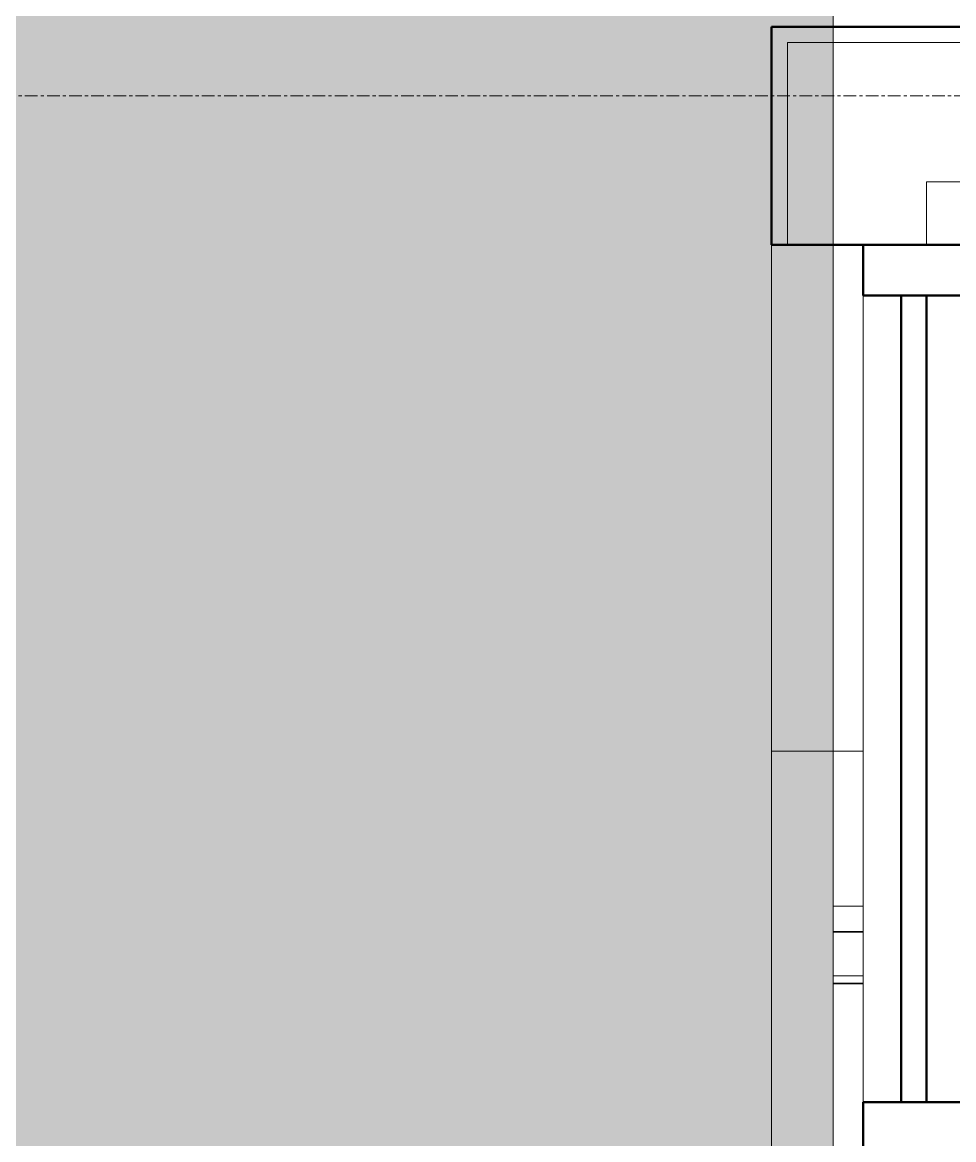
# Model space of a CAD drawing. Header units: inches. Extents: x -4218 to -1830, y 9767 to 12426.
# Drawn here: x -3439.92 to -3403.1, y 11240.9 to 11285.09 of the extents above; entities that cross this region are included whole.
import ezdxf

# ---------------------------------------------------------------- set-up
doc = ezdxf.new("R2010")
doc.units = ezdxf.units.IN
doc.header["$MEASUREMENT"] = 0
doc.linetypes.add('Grid Line 1_2_', pattern=[0.875, 0.5, -0.125, 0.125, -0.125])
for name, color, linetype, lineweight in [('0-1', 7, 'Continuous', 5), ('A-CLNG-1', 252, 'Continuous', 9), ('A-CLNG-2', 10, 'Continuous', 9), ('A-CLNG-3', 253, 'Continuous', 9), ('A-CLNG-PATT-1', 71, 'Continuous', 13), ('A-FLOR-4', 192, 'Continuous', 9), ('A-GLAZ-CURT', 52, 'Continuous', 9), ('A-GLAZ-CURT-2', 52, 'Continuous', 50), ('A-GLAZ-CWMG', 51, 'Continuous', 9), ('A-GLAZ-CWMG-4', 51, 'Continuous', 50), ('A-WALL', 113, 'Continuous', 13), ('A-WALL-7', 113, 'Continuous', 9), ('A-WALL-8', 113, 'Continuous', 50), ('S-GRID-1', 1, 'Grid Line 1_2_', 9)]:
    doc.layers.add(name, color=color, linetype=linetype, lineweight=lineweight)

# ---------------------------------------------------------------- blocks, each defined once
blk = doc.blocks.new('CTR - 1st Phase - Common Walls_rvt-1-BACKGROUND - RCP - 1ST FLOOR')
at = {"layer": 'A-CLNG-PATT-1'}
h = blk.add_hatch(dxfattribs=at)
h.set_pattern_fill('FP_3', color=256, style=0, pattern_type=2)
h.set_pattern_definition([(0, (0, 0), (15.36, 3.84), [1.267, -10.253, 1.267, -10.253, -61.44]), (0, (0, 0), (15.36, 3.84), [-23.04, 1.267, -21.773, 1.267, -10.253, -26.88]), (0, (0, 0), (15.36, 3.84), [-57.6, 1.267, -6.413, 1.267, -17.933]), (120, (5.76, 1.92), (-11.0055376, 11.3821502), [1.267, -10.253, 1.267, -10.253, -61.44]), (120, (5.76, 1.92), (-11.0055376, 11.3821502), [-23.04, 1.267, -21.773, 1.267, -10.253, -26.88]), (120, (5.76, 1.92), (-11.0055376, 11.3821502), [-57.6, 1.267, -6.413, 1.267, -17.933]), (240, (7.68, 9.6), (-4.3544624, -15.2221502), [1.267, -10.253, 1.267, -10.253, -61.44]), (240, (7.68, 9.6), (-4.3544624, -15.2221502), [-23.04, 1.267, -21.773, 1.267, -10.253, -26.88]), (240, (7.68, 9.6), (-4.3544624, -15.2221502), [-57.6, 1.267, -6.413, 1.267, -17.933])])
h.paths.add_polyline_path([(-3479.924, 11128.939), (-3479.924, 11130.689), (-3477.924, 11130.689), (-3477.924, 11128.939), (-3441.924, 11128.939), (-3441.924, 11130.689), (-3439.924, 11130.689), (-3439.924, 11128.939), (-3407.86, 11128.939), (-3407.86, 11539.239), (-3477.324, 11539.239), (-3477.324, 11511.011), (-3476.679, 11511.011), (-3476.679, 11510.8), (-3476.429, 11510.8), (-3476.429, 11464.8), (-3476.679, 11464.8), (-3476.679, 11464.589), (-3477.324, 11464.589), (-3477.324, 11434.989), (-3481.174, 11434.989), (-3481.174, 11128.939), (-3480.049, 11128.939)], flags=0)
h.paths.add_polyline_path([(-3476.174, 11130.689), (-3477.924, 11130.689), (-3477.924, 11166.689), (-3476.174, 11166.689), (-3476.174, 11136.575)], flags=0)
h.paths.add_polyline_path([(-3476.804, 11464.714), (-3476.804, 11465.359), (-3477.324, 11466.425), (-3477.324, 11464.714)], flags=0)
h.paths.add_polyline_path([(-3477.324, 11509.08), (-3476.804, 11510.241), (-3476.804, 11510.886), (-3477.324, 11510.886), (-3477.324, 11510.8)], flags=0)
at = {"layer": 'A-CLNG-1'}
blk.add_line((-3407.86, 11284.914), (-3407.86, 11256.264), dxfattribs=at)
at = {"layer": 'A-CLNG-2'}
blk.add_line((-3407.86, 11538.614), (-3407.86, 11284.914), dxfattribs=at)
at = {"layer": 'A-CLNG-3'}
blk.add_line((-3407.86, 11256.264), (-3407.86, 11128.939), dxfattribs=at)
blk = doc.blocks.new('Basic Wall _ EXT - FIBER CEMENT - LARGE - ___-2505164-BACKGROUND - RCP - 1ST FLOOR')
at = {"layer": 'A-WALL-7'}
for p, q in [((-3406.674, 11249.139), (-3407.86, 11249.139)), ((-3407.86, 11249.139), (-3406.674, 11249.139)), ((-3407.86, 11249.108), (-3406.674, 11249.108)), ((-3407.86, 11249.108), (-3406.674, 11249.108)), ((-3406.674, 11247.097), (-3407.86, 11247.097)), ((-3407.86, 11247.097), (-3406.674, 11247.097)), ((-3407.86, 11247.065), (-3406.674, 11247.065)), ((-3407.86, 11247.065), (-3406.674, 11247.065))]:
    blk.add_line(p, q, dxfattribs=at)
blk = doc.blocks.new('System Panel - Glazed-2442517-BACKGROUND - RCP - 1ST FLOOR')
at = {"layer": 'A-GLAZ-CURT-2'}
for p, q in [((-15.95, -0.5), (-15.95, 0.5)), ((-15.95, 0.5), (15.95, 0.5)), ((15.95, 0.5), (15.95, -0.5)), ((15.95, -0.5), (-15.95, -0.5))]:
    blk.add_line(p, q, dxfattribs=at)
blk = doc.blocks.new('Rectangular Mullion - 2_ x 4_ rectangular-2441786-BACKGROUND - RCP - 1ST FLOOR')
at = {"layer": 'A-GLAZ-CWMG-4'}
for p, q in [((-2, 2), (0, 2)), ((-2, -2), (-2, 2)), ((0, 2), (0, -2)), ((0, -2), (-2, -2))]:
    blk.add_line(p, q, dxfattribs=at)
blk = doc.blocks.new('Rectangular Mullion - 2_ x 4_ rectangular-2441789-BACKGROUND - RCP - 1ST FLOOR')
at = {"layer": 'A-GLAZ-CWMG-4'}
for p, q in [((1, 2), (-1, 2)), ((-1, 2), (-1, -2)), ((1, -2), (1, 2)), ((-1, -2), (1, -2))]:
    blk.add_line(p, q, dxfattribs=at)
blk = doc.blocks.new('Rectangular Mullion - 2_ x 4_ rectangular-2442519-BACKGROUND - RCP - 1ST FLOOR')
at = {"layer": 'A-GLAZ-CWMG'}
for p, q in [((-3406.674, 11274.289), (-3406.674, 11242.389)), ((-3402.674, 11274.289), (-3402.674, 11242.389))]:
    blk.add_line(p, q, dxfattribs=at)

msp = doc.modelspace()

# ---------------------------------------------------------------- linework, layer by layer
at = {"layer": 'A-FLOR-4'}
for p, q in [((-3407.86, 11256.264), (-3407.86, 11542.989)), ((-3406.674, 11250.139), (-3407.86, 11250.139))]:
    msp.add_line(p, q, dxfattribs=at)
at = {"layer": 'A-WALL'}
for p, q in [((-3404.174, 11284.289), (-3409.674, 11284.289)), ((-3409.674, 11284.289), (-3409.674, 11276.289)), ((-3401.674, 11278.789), (-3404.174, 11278.789)), ((-3404.174, 11278.789), (-3404.174, 11276.289))]:
    msp.add_line(p, q, dxfattribs=at)
at = {"layer": 'A-WALL-7'}
for p, q in [((-3399.824, 11284.289), (-3404.174, 11284.289)), ((-3410.299, 11164.589), (-3410.299, 11276.289)), ((-3406.674, 11256.264), (-3410.299, 11256.264)), ((-3407.86, 11250.139), (-3407.86, 11256.264)), ((-3406.674, 11247.389), (-3407.86, 11247.389))]:
    msp.add_line(p, q, dxfattribs=at)
at = {"layer": 'A-WALL-8'}
for p, q in [((-3410.299, 11276.289), (-3410.299, 11284.914)), ((-3410.299, 11284.914), (-3399.824, 11284.914)), ((-3399.824, 11276.289), (-3410.299, 11276.289))]:
    msp.add_line(p, q, dxfattribs=at)
at = {"layer": 'S-GRID-1'}
msp.add_line((-1830.198, 11282.189), (-4168.714, 11282.189), dxfattribs=at)

# ---------------------------------------------------------------- block references
at = {"layer": '0-1'}
msp.add_blockref('CTR - 1st Phase - Common Walls_rvt-1-BACKGROUND - RCP - 1ST FLOOR', (0, 0), dxfattribs=at)
at = {"layer": 'A-GLAZ-CURT', "rotation": 269.9999999999984}
msp.add_blockref('System Panel - Glazed-2442517-BACKGROUND - RCP - 1ST FLOOR', (-3404.674, 11258.339), dxfattribs=at)
at = {"layer": 'A-GLAZ-CWMG', "rotation": 89.99999999999838}
msp.add_blockref('Rectangular Mullion - 2_ x 4_ rectangular-2441786-BACKGROUND - RCP - 1ST FLOOR', (-3404.674, 11276.289), dxfattribs=at)
at = {"layer": 'A-GLAZ-CWMG'}
msp.add_blockref('Rectangular Mullion - 2_ x 4_ rectangular-2442519-BACKGROUND - RCP - 1ST FLOOR', (0, 0), dxfattribs=at)
at = {"layer": 'A-GLAZ-CWMG', "extrusion": (0, 0, -1), "rotation": 270.0000000000016}
msp.add_blockref('Rectangular Mullion - 2_ x 4_ rectangular-2441789-BACKGROUND - RCP - 1ST FLOOR', (3404.674, 11241.389), dxfattribs=at)
at = {"layer": 'A-WALL-7'}
msp.add_blockref('Basic Wall _ EXT - FIBER CEMENT - LARGE - ___-2505164-BACKGROUND - RCP - 1ST FLOOR', (0, 0), dxfattribs=at)

doc.saveas('drawing.dxf')
